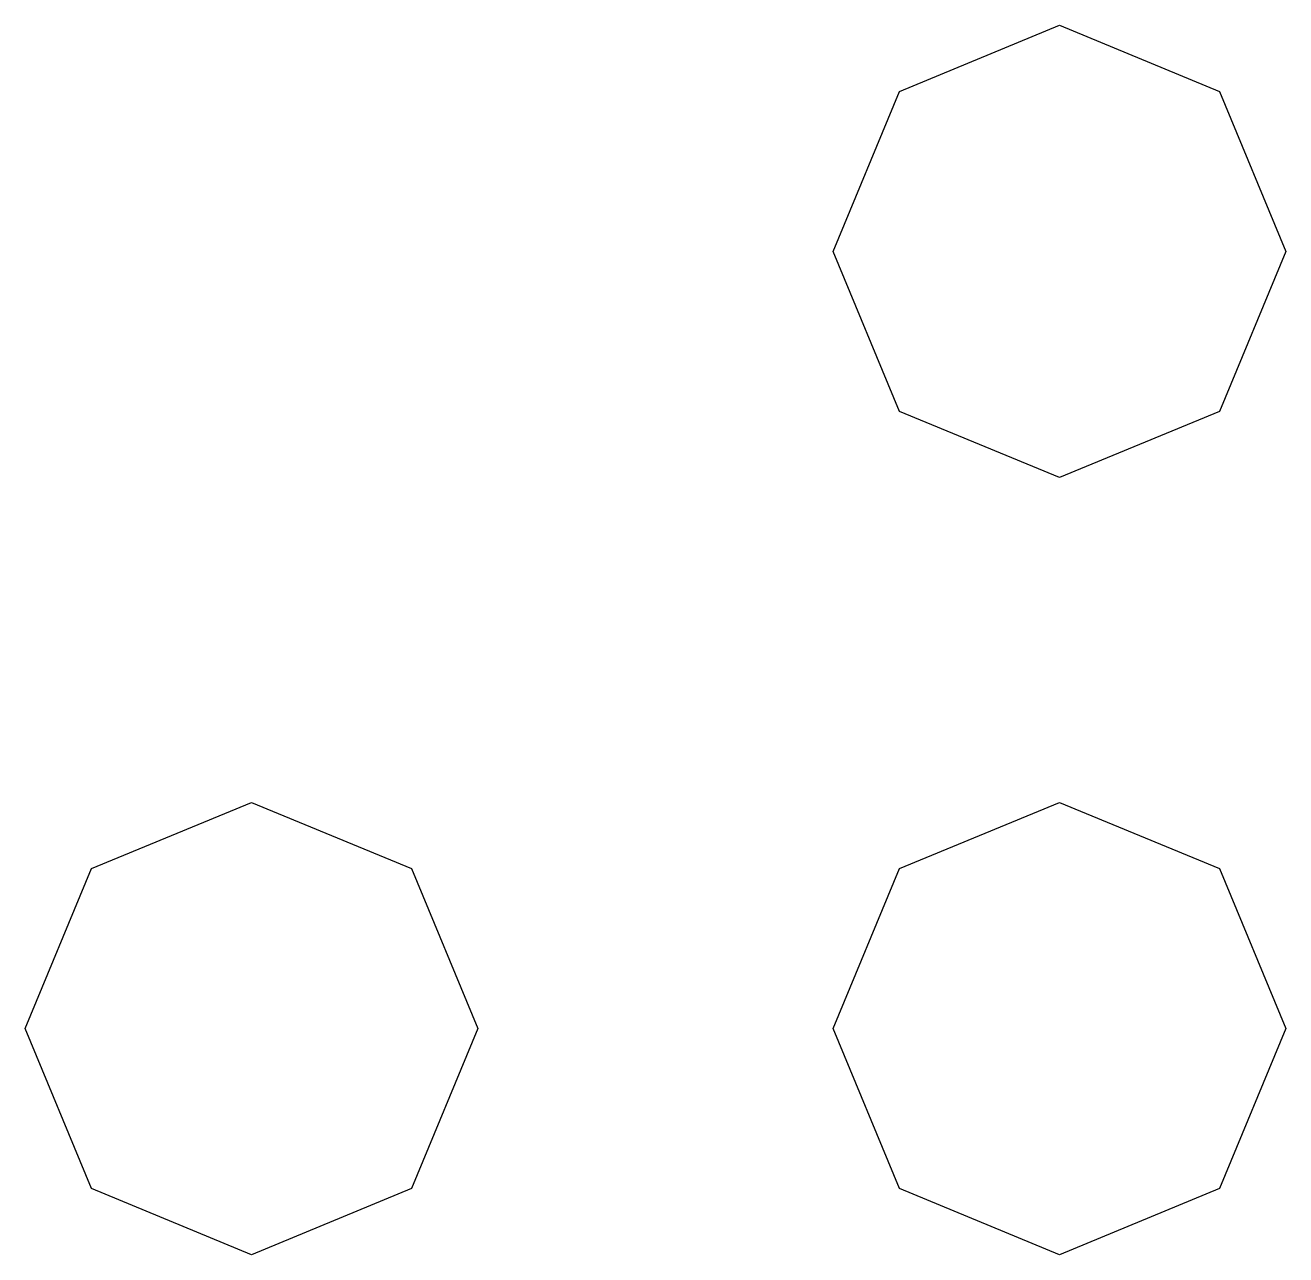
# Model space of a CAD drawing. Extents: x -4.47 to 4.49, y -2.04 to 6.7.
import ezdxf

# ---------------------------------------------------------------- set-up
doc = ezdxf.new("R2010")
doc.units = 0
doc.layers.get('0').update_dxf_attribs({"linetype": 'CONTINUOUS'})

msp = doc.modelspace()

# ---------------------------------------------------------------- linework, layer by layer
at = {"color": 7}
for points in [[(4.489864, 5.089093), (4.018765, 3.95176), (2.881432, 3.480661), (1.744099, 3.95176), (1.273, 5.089093), (1.744099, 6.226426), (2.881432, 6.697526), (4.018765, 6.226426), (4.489864, 5.089093)], [(-1.252441, -0.436505), (-1.72354, -1.573838), (-2.860873, -2.044937), (-3.998206, -1.573838), (-4.469305, -0.436505), (-3.998206, 0.700828), (-2.860873, 1.171928), (-1.72354, 0.700828), (-1.252441, -0.436505)], [(4.489864, -0.436505), (4.018765, -1.573838), (2.881432, -2.044937), (1.744099, -1.573838), (1.273, -0.436505), (1.744099, 0.700828), (2.881432, 1.171928), (4.018765, 0.700828), (4.489864, -0.436505)]]:
    msp.add_lwpolyline(points, dxfattribs=at)

doc.saveas('drawing.dxf')
